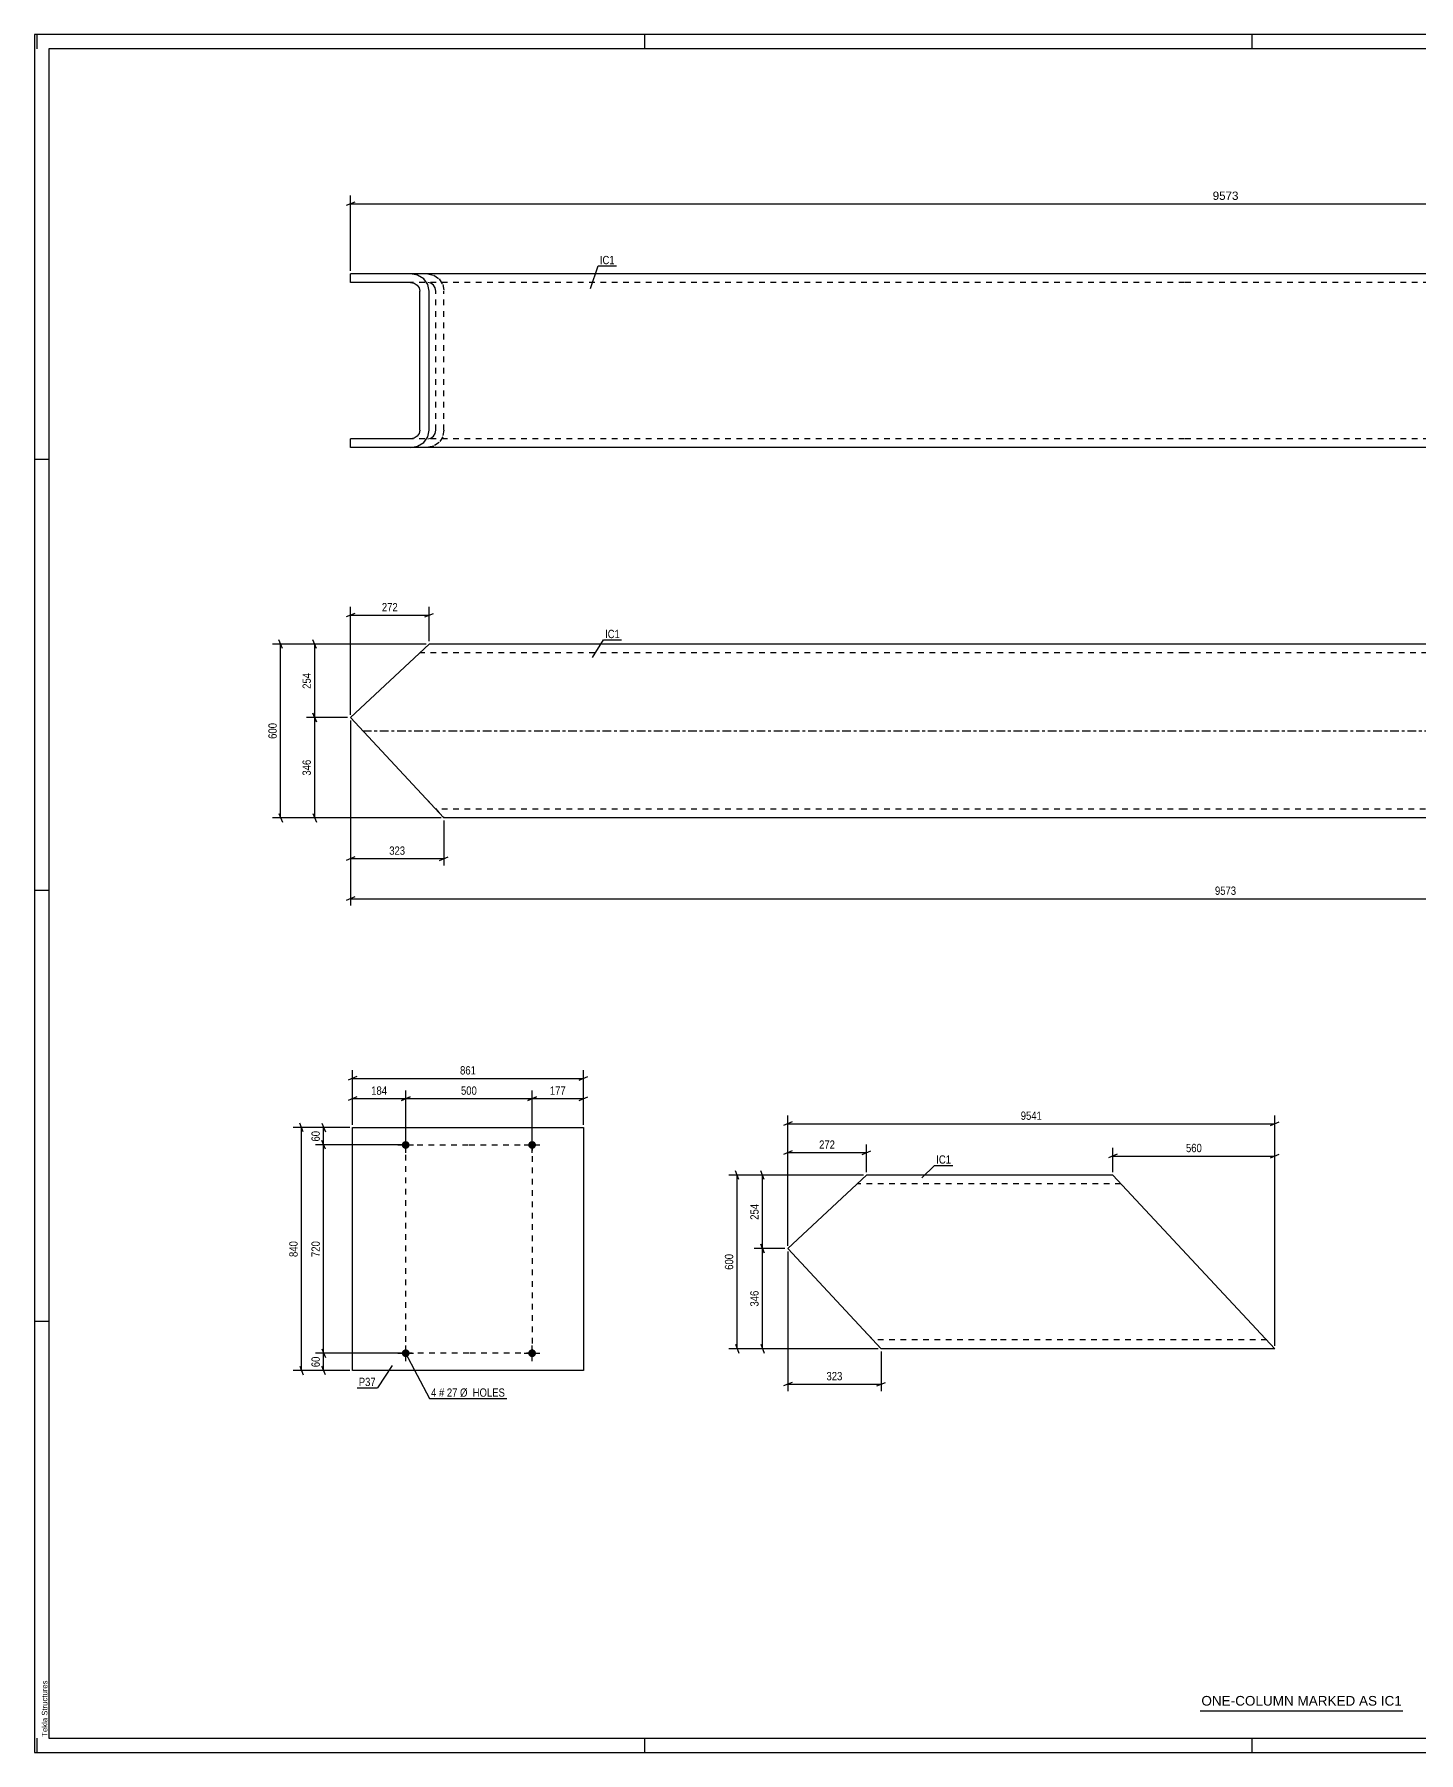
# Model space of a CAD drawing. Header units: millimetres. Extents: x 0 to 841, y 0 to 594.
# Drawn here: x 0 to 478, y 0 to 594 of the extents above; entities that cross this region are included whole.
import ezdxf

# ---------------------------------------------------------------- set-up
doc = ezdxf.new("R2010")
doc.units = ezdxf.units.MM
doc.linetypes.add('DXK_LINE_DOT2', pattern=[3.9198, 1.9599, -1.9599])
doc.linetypes.add('DXK_LINE_DOT3', pattern=[5.9187, 2.979, -0.9799, 0.9799, -0.9799])
doc.styles.add('Arial', font='ARIAL.TTF', dxfattribs={"height": 0.2})
doc.styles.add('Arial Narrow', font='ARIALN.TTF', dxfattribs={"height": 0.2})

# ---------------------------------------------------------------- blocks, each defined once
blk = doc.blocks.new('Unknown-727412325-1129')
at = {"color": 5, "linetype": 'Continuous'}
for p, q in [((841, 594), (0, 594)), ((0, 594), (0, 0)), ((1, 589), (1, 594)), ((211, 589), (211, 594)), ((421, 589), (421, 594)), ((836, 589), (5, 589)), ((5, 589), (5, 5)), ((5, 447), (0, 447)), ((5, 298), (0, 298)), ((5, 149), (0, 149)), ((0, 0), (841, 0)), ((1, 0), (1, 5)), ((5, 5), (836, 5)), ((211, 0), (211, 5)), ((421, 0), (421, 5))]:
    blk.add_line(p, q, dxfattribs=at)
at = {"color": 174, "linetype": 'Continuous', "style": 'Arial'}
blk.add_text('Tekla Structures', height=1.9102, rotation=90, dxfattribs=at).set_placement((4.5, 5.5))
blk = doc.blocks.new('Part-727412325-3286 - 3285')
at = {"color": 2, "linetype": 'Continuous'}
for p, q in [((110, 132.08), (110, 216.08)), ((110, 216.08), (150.16, 216.08)), ((150.26, 216.08), (189.79, 216.08)), ((189.79, 216.08), (189.79, 132.08)), ((150.16, 132.08), (110, 132.08)), ((189.79, 132.08), (150.26, 132.08))]:
    blk.add_line(p, q, dxfattribs=at)
blk = doc.blocks.new('Bolt-727412325-3287 - 3285')
at = {"linetype": 'Continuous'}
for points in [[(128.36, 211.43, -1), (128.36, 208.73, -1)], [(172.06, 211.43, -1), (172.06, 208.73, -1)]]:
    blk.add_hatch(color=1, dxfattribs=at).paths.add_polyline_path(points)
at = {"color": 1, "linetype": 'Continuous'}
for p, q in [((125.66, 210.08), (131.06, 210.08)), ((128.36, 207.38), (128.36, 212.78)), ((169.36, 210.08), (174.76, 210.08)), ((172.06, 207.38), (172.06, 212.78))]:
    blk.add_line(p, q, dxfattribs=at)
blk = doc.blocks.new('Bolt-727412325-3288 - 3285')
at = {"linetype": 'Continuous'}
for points in [[(128.36, 139.43, -1), (128.36, 136.73, -1)], [(172.06, 139.43, -1), (172.06, 136.73, -1)]]:
    blk.add_hatch(color=1, dxfattribs=at).paths.add_polyline_path(points)
at = {"color": 1, "linetype": 'Continuous'}
for p, q in [((125.66, 138.08), (131.06, 138.08)), ((128.36, 135.38), (128.36, 140.78)), ((169.36, 138.08), (174.76, 138.08)), ((172.06, 135.38), (172.06, 140.78))]:
    blk.add_line(p, q, dxfattribs=at)
blk = doc.blocks.new('Part-727412325-1881 - 1874')
at = {"color": 2, "linetype": 'Continuous'}
for p, q in [((109.26, 357.8), (136.46, 383.2)), ((397.57, 383.2), (136.46, 383.2)), ((655.03, 383.2), (397.67, 383.2)), ((141.57, 323.2), (109.26, 357.8)), ((397.57, 323.2), (141.57, 323.2)), ((711.06, 323.2), (397.67, 323.2))]:
    blk.add_line(p, q, dxfattribs=at)
at = {"color": 7, "linetype": 'DXK_LINE_DOT2'}
for p, q in [((397.57, 380.2), (133.25, 380.2)), ((657.83, 380.2), (397.67, 380.2)), ((711.06, 323.2), (655.03, 383.2)), ((135.96, 329.2), (141.57, 323.2)), ((397.57, 326.2), (138.76, 326.2)), ((708.26, 326.2), (397.67, 326.2))]:
    blk.add_line(p, q, dxfattribs=at)
at = {"color": 7, "linetype": 'DXK_LINE_DOT3'}
for p, q in [((113.55, 353.2), (397.57, 353.2)), ((397.67, 353.2), (683.05, 353.2))]:
    blk.add_line(p, q, dxfattribs=at)
blk = doc.blocks.new('Part-727412325-3295 - 3294')
at = {"color": 2, "linetype": 'Continuous'}
for p, q in [((260.4, 174.25), (287.6, 199.65)), ((332.71, 199.65), (287.6, 199.65)), ((372.81, 199.65), (332.81, 199.65)), ((428.84, 139.65), (372.81, 199.65)), ((292.71, 139.65), (260.4, 174.25)), ((332.71, 139.65), (292.71, 139.65)), ((428.84, 139.65), (332.81, 139.65))]:
    blk.add_line(p, q, dxfattribs=at)
at = {"color": 7, "linetype": 'DXK_LINE_DOT2'}
for p, q in [((332.71, 196.65), (284.39, 196.65)), ((375.61, 196.65), (332.81, 196.65)), ((292.71, 139.65), (287.11, 145.65)), ((332.71, 142.65), (289.91, 142.65)), ((426.04, 142.65), (332.81, 142.65))]:
    blk.add_line(p, q, dxfattribs=at)
blk = doc.blocks.new('Part-727412325-1858 - 1851')
at = {"color": 2, "linetype": 'Continuous'}
for p, q in [((109.26, 508.21), (109.26, 511.21)), ((397.57, 511.21), (109.26, 511.21)), ((132.49, 510.75), (130.03, 511.21)), ((653.67, 511.21), (397.67, 511.21)), ((130.03, 508.21), (109.26, 508.21)), ((130.03, 508.21), (131.26, 507.98)), ((131.26, 507.98), (132.31, 507.33)), ((132.31, 507.33), (133, 506.35)), ((134.58, 509.45), (132.49, 510.75)), ((133, 506.35), (133.25, 505.21)), ((133.25, 457.21), (133.25, 505.21)), ((135.97, 507.5), (134.58, 509.45)), ((136.46, 505.21), (135.97, 507.5)), ((136.46, 457.21), (136.46, 505.21)), ((109.26, 451.21), (109.26, 454.21)), ((130.03, 454.21), (109.26, 454.21)), ((131.26, 454.43), (130.03, 454.21)), ((130.03, 451.21), (132.49, 451.66)), ((132.31, 455.09), (131.26, 454.43)), ((133, 456.06), (132.31, 455.09)), ((132.49, 451.66), (134.58, 452.96)), ((133.25, 457.21), (133, 456.06)), ((134.58, 452.96), (135.97, 454.91)), ((135.97, 454.91), (136.46, 457.21)), ((397.57, 451.21), (109.26, 451.21)), ((653.67, 451.21), (397.67, 451.21))]:
    blk.add_line(p, q, dxfattribs=at)
at = {"color": 7, "linetype": 'DXK_LINE_DOT2'}
for p, q in [((397.57, 511.21), (130.03, 511.21)), ((135.96, 511.21), (138.11, 510.75)), ((705.46, 511.21), (397.67, 511.21)), ((660.63, 511.21), (658.49, 510.75)), ((707.6, 510.75), (705.46, 511.21)), ((397.57, 508.21), (130.03, 508.21)), ((137.03, 507.98), (135.96, 508.21)), ((137.94, 507.33), (137.03, 507.98)), ((138.55, 506.35), (137.94, 507.33)), ((138.11, 510.75), (139.92, 509.45)), ((138.76, 505.21), (138.55, 506.35)), ((138.76, 457.21), (138.76, 505.21)), ((139.92, 509.45), (141.14, 507.5)), ((141.14, 507.5), (141.57, 505.21)), ((141.57, 457.21), (141.57, 505.21)), ((705.46, 508.21), (397.67, 508.21)), ((655.03, 505.21), (655.46, 507.5)), ((655.03, 457.21), (655.03, 505.21)), ((655.46, 507.5), (655.49, 507.56)), ((655.49, 507.56), (656.67, 509.45)), ((658.49, 510.75), (656.67, 509.45)), ((657.83, 505.21), (658.05, 506.35)), ((657.83, 457.21), (657.83, 505.21)), ((658.05, 506.35), (658.65, 507.33)), ((658.65, 507.33), (659.56, 507.98)), ((659.56, 507.98), (660.63, 508.21)), ((705.46, 508.21), (706.53, 507.98)), ((706.53, 507.98), (707.44, 507.33)), ((707.44, 507.33), (708.05, 506.35)), ((709.42, 509.45), (707.6, 510.75)), ((708.05, 506.35), (708.26, 505.21)), ((708.26, 457.21), (708.26, 505.21)), ((710.64, 507.5), (709.42, 509.45)), ((711.06, 505.21), (710.64, 507.5)), ((711.06, 457.21), (711.06, 505.21)), ((397.57, 454.21), (130.03, 454.21)), ((135.96, 454.21), (137.03, 454.43)), ((138.11, 451.66), (135.96, 451.21)), ((137.03, 454.43), (137.94, 455.09)), ((137.94, 455.09), (138.55, 456.06)), ((139.92, 452.96), (138.11, 451.66)), ((138.55, 456.06), (138.76, 457.21)), ((141.14, 454.91), (139.92, 452.96)), ((141.57, 457.21), (141.14, 454.91)), ((705.46, 454.21), (397.67, 454.21)), ((655.03, 457.21), (655.46, 454.91)), ((655.46, 454.91), (656.67, 452.96)), ((656.67, 452.96), (658.49, 451.66)), ((658.05, 456.06), (657.83, 457.21)), ((658.65, 455.09), (658.05, 456.06)), ((658.49, 451.66), (660.63, 451.21)), ((659.56, 454.43), (658.65, 455.09)), ((660.63, 454.21), (659.56, 454.43)), ((706.53, 454.43), (705.46, 454.21)), ((705.46, 451.21), (707.6, 451.66)), ((707.44, 455.09), (706.53, 454.43)), ((708.05, 456.06), (707.44, 455.09)), ((707.6, 451.66), (709.42, 452.96)), ((708.26, 457.21), (708.05, 456.06)), ((709.42, 452.96), (710.64, 454.91)), ((710.64, 454.91), (711.06, 457.21)), ((705.46, 451.21), (653.67, 451.21))]:
    blk.add_line(p, q, dxfattribs=at)
blk = doc.blocks.new('Rectangle-727412325-3836 - 3285')
at = {"color": 1, "linetype": 'DXK_LINE_DOT2'}
for p, q in [((128.36, 210.08), (150.16, 210.08)), ((128.36, 138.08), (128.36, 210.08)), ((150.26, 210.08), (172.06, 210.08)), ((172.06, 210.08), (172.06, 138.08)), ((150.16, 138.08), (128.36, 138.08)), ((172.06, 138.08), (150.26, 138.08))]:
    blk.add_line(p, q, dxfattribs=at)
blk = doc.blocks.new('StraightDimension-727412325-3858 - 3285')
at = {"color": 7, "linetype": 'Continuous'}
for p, q in [((111.5, 226.68), (108.5, 225.48)), ((110, 217.08), (110, 228.93)), ((110, 226.08), (128.36, 226.08)), ((126.86, 225.48), (129.86, 226.68)), ((128.36, 211.08), (128.36, 228.93))]:
    blk.add_line(p, q, dxfattribs=at)
at = {"color": 0}
blk.add_wipeout([(122.52, 226.83), (122.52, 231.03), (115.84, 231.03), (115.84, 226.83)], dxfattribs=at)
at = {"color": 3, "style": 'Arial Narrow'}
blk.add_text('184', height=2.863, dxfattribs=at).set_placement((116.44, 227.43))
blk = doc.blocks.new('StraightDimension-727412325-3857 - 3285')
at = {"color": 7, "linetype": 'Continuous'}
for p, q in [((129.86, 226.68), (126.86, 225.48)), ((128.36, 211.08), (128.36, 228.93)), ((128.36, 226.08), (172.06, 226.08)), ((170.56, 225.48), (173.56, 226.68)), ((172.06, 211.08), (172.06, 228.93))]:
    blk.add_line(p, q, dxfattribs=at)
at = {"color": 0}
blk.add_wipeout([(153.56, 226.83), (153.56, 231.03), (146.87, 231.03), (146.87, 226.83)], dxfattribs=at)
at = {"color": 3, "style": 'Arial Narrow'}
blk.add_text('500', height=2.863, dxfattribs=at).set_placement((147.47, 227.43))
blk = doc.blocks.new('StraightDimension-727412325-3856 - 3285')
at = {"color": 7, "linetype": 'Continuous'}
for p, q in [((173.56, 226.68), (170.56, 225.48)), ((172.06, 211.08), (172.06, 228.93)), ((172.06, 226.08), (189.79, 226.08)), ((188.29, 225.48), (191.29, 226.68)), ((189.79, 217.08), (189.79, 228.93))]:
    blk.add_line(p, q, dxfattribs=at)
at = {"color": 0}
blk.add_wipeout([(184.27, 226.83), (184.27, 231.03), (177.58, 231.03), (177.58, 226.83)], dxfattribs=at)
at = {"color": 3, "style": 'Arial Narrow'}
blk.add_text('177', height=2.863, dxfattribs=at).set_placement((178.18, 227.43))
blk = doc.blocks.new('StraightDimension-727412325-3991 - 3285')
at = {"color": 7, "linetype": 'Continuous'}
for p, q in [((109, 216.08), (97.15, 216.08)), ((99.4, 217.58), (100.6, 214.58)), ((100, 210.08), (100, 216.08)), ((127.36, 210.08), (97.15, 210.08)), ((100.6, 208.58), (99.4, 211.58))]:
    blk.add_line(p, q, dxfattribs=at)
at = {"color": 0}
blk.add_wipeout([(99.25, 215.51), (95.05, 215.51), (95.05, 210.65), (99.25, 210.65)], dxfattribs=at)
at = {"color": 3, "style": 'Arial Narrow'}
blk.add_text('60', height=2.863, rotation=90.00021, dxfattribs=at).set_placement((98.65, 211.25))
blk = doc.blocks.new('StraightDimension-727412325-3992 - 3285')
at = {"color": 7, "linetype": 'Continuous'}
for p, q in [((127.36, 210.08), (97.15, 210.08)), ((100.6, 208.58), (99.4, 211.58)), ((100, 138.08), (100, 210.08)), ((127.36, 138.08), (97.15, 138.08)), ((99.4, 139.58), (100.6, 136.58))]:
    blk.add_line(p, q, dxfattribs=at)
at = {"color": 0}
blk.add_wipeout([(99.25, 177.42), (95.05, 177.42), (95.05, 170.74), (99.25, 170.74)], dxfattribs=at)
at = {"color": 3, "style": 'Arial Narrow'}
blk.add_text('720', height=2.863, rotation=90.00021, dxfattribs=at).set_placement((98.65, 171.34))
blk = doc.blocks.new('StraightDimension-727412325-3993 - 3285')
at = {"color": 7, "linetype": 'Continuous'}
for p, q in [((127.36, 138.08), (97.15, 138.08)), ((99.4, 139.58), (100.6, 136.58)), ((100, 132.08), (100, 138.08)), ((109, 132.08), (97.15, 132.08)), ((100.6, 130.58), (99.4, 133.58))]:
    blk.add_line(p, q, dxfattribs=at)
at = {"color": 0}
blk.add_wipeout([(99.25, 137.51), (95.05, 137.51), (95.05, 132.65), (99.25, 132.65)], dxfattribs=at)
at = {"color": 3, "style": 'Arial Narrow'}
blk.add_text('60', height=2.863, rotation=90.00021, dxfattribs=at).set_placement((98.65, 133.25))
blk = doc.blocks.new('StraightDimension-727412325-4034 - 3285')
at = {"color": 7, "linetype": 'Continuous'}
for p, q in [((109, 216.08), (89.49, 216.08)), ((92.94, 214.58), (91.74, 217.58)), ((92.34, 132.08), (92.34, 216.08)), ((109, 132.08), (89.49, 132.08)), ((91.74, 133.58), (92.94, 130.58))]:
    blk.add_line(p, q, dxfattribs=at)
at = {"color": 0}
blk.add_wipeout([(91.59, 177.42), (87.39, 177.42), (87.39, 170.74), (91.59, 170.74)], dxfattribs=at)
at = {"color": 3, "style": 'Arial Narrow'}
blk.add_text('840', height=2.863, rotation=90.00021, dxfattribs=at).set_placement((90.99, 171.34))
blk = doc.blocks.new('StraightDimension-727412325-4045 - 3285')
at = {"color": 7, "linetype": 'Continuous'}
for p, q in [((111.5, 233.68), (108.5, 232.48)), ((110, 217.08), (110, 235.93)), ((110, 233.08), (189.79, 233.08)), ((188.29, 232.48), (191.29, 233.68)), ((189.79, 217.08), (189.79, 235.93))]:
    blk.add_line(p, q, dxfattribs=at)
at = {"color": 0}
blk.add_wipeout([(153.24, 233.83), (153.24, 238.03), (146.55, 238.03), (146.55, 233.83)], dxfattribs=at)
at = {"color": 3, "style": 'Arial Narrow'}
blk.add_text('861', height=2.863, dxfattribs=at).set_placement((147.15, 234.43))
blk = doc.blocks.new('StraightDimension-727412325-3098 - 1874')
at = {"color": 7, "linetype": 'Continuous'}
for p, q in [((108.26, 357.8), (94.06, 357.8)), ((97.51, 356.3), (96.31, 359.3)), ((96.91, 323.2), (96.91, 357.8)), ((140.57, 323.2), (94.06, 323.2)), ((96.31, 324.7), (97.51, 321.7))]:
    blk.add_line(p, q, dxfattribs=at)
at = {"color": 0}
blk.add_wipeout([(96.16, 343.84), (91.96, 343.84), (91.96, 337.16), (96.16, 337.16)], dxfattribs=at)
at = {"color": 3, "style": 'Arial Narrow'}
blk.add_text('346', height=2.863, rotation=90.00021, dxfattribs=at).set_placement((95.56, 337.76))
blk = doc.blocks.new('StraightDimension-727412325-3050 - 1874')
at = {"color": 7, "linetype": 'Continuous'}
for p, q in [((109.26, 356.8), (109.26, 292.8)), ((714.25, 322.45), (714.25, 292.8)), ((110.76, 295.8), (107.76, 294.6)), ((109.26, 295.2), (714.25, 295.2)), ((712.75, 294.6), (715.75, 295.8))]:
    blk.add_line(p, q, dxfattribs=at)
at = {"color": 0}
blk.add_wipeout([(416.01, 295.95), (416.01, 300.15), (407.5, 300.15), (407.5, 295.95)], dxfattribs=at)
at = {"color": 3, "style": 'Arial Narrow'}
blk.add_text('9573', height=2.863, dxfattribs=at).set_placement((408.1, 296.55))
blk = doc.blocks.new('StraightDimension-727412325-3097 - 1874')
at = {"color": 7, "linetype": 'Continuous'}
for p, q in [((135.46, 383.2), (94.06, 383.2)), ((97.51, 381.7), (96.31, 384.7)), ((96.91, 357.8), (96.91, 383.2)), ((108.26, 357.8), (94.06, 357.8)), ((96.31, 359.3), (97.51, 356.3))]:
    blk.add_line(p, q, dxfattribs=at)
at = {"color": 0}
blk.add_wipeout([(96.16, 373.84), (91.96, 373.84), (91.96, 367.16), (96.16, 367.16)], dxfattribs=at)
at = {"color": 3, "style": 'Arial Narrow'}
blk.add_text('254', height=2.863, rotation=90.00021, dxfattribs=at).set_placement((95.56, 367.76))
blk = doc.blocks.new('StraightDimension-727412325-3134 - 1874')
at = {"color": 7, "linetype": 'Continuous'}
for p, q in [((110.76, 393.8), (107.76, 392.6)), ((109.26, 358.8), (109.26, 396.05)), ((109.26, 393.2), (136.46, 393.2)), ((134.96, 392.6), (137.96, 393.8)), ((136.46, 384.2), (136.46, 396.05))]:
    blk.add_line(p, q, dxfattribs=at)
at = {"color": 0}
blk.add_wipeout([(126.2, 393.95), (126.2, 398.15), (119.52, 398.15), (119.52, 393.95)], dxfattribs=at)
at = {"color": 3, "style": 'Arial Narrow'}
blk.add_text('272', height=2.863, dxfattribs=at).set_placement((120.12, 394.55))
blk = doc.blocks.new('StraightDimension-727412325-3160 - 1874')
at = {"color": 7, "linetype": 'Continuous'}
for p, q in [((109.26, 356.8), (109.26, 306.65)), ((141.57, 322.2), (141.57, 306.65)), ((110.76, 309.65), (107.76, 308.45)), ((109.26, 309.05), (141.57, 309.05)), ((140.07, 308.45), (143.07, 309.65))]:
    blk.add_line(p, q, dxfattribs=at)
at = {"color": 0}
blk.add_wipeout([(128.75, 309.8), (128.75, 314), (122.07, 314), (122.07, 309.8)], dxfattribs=at)
at = {"color": 3, "style": 'Arial Narrow'}
blk.add_text('323', height=2.863, dxfattribs=at).set_placement((122.67, 310.4))
blk = doc.blocks.new('StraightDimension-727412325-3182 - 1874')
at = {"color": 7, "linetype": 'Continuous'}
for p, q in [((135.46, 383.2), (82.27, 383.2)), ((85.72, 381.7), (84.52, 384.7)), ((85.12, 323.2), (85.12, 383.2)), ((140.57, 323.2), (82.27, 323.2)), ((84.52, 324.7), (85.72, 321.7))]:
    blk.add_line(p, q, dxfattribs=at)
at = {"color": 0}
blk.add_wipeout([(84.37, 356.55), (80.17, 356.55), (80.17, 349.86), (84.37, 349.86)], dxfattribs=at)
at = {"color": 3, "style": 'Arial Narrow'}
blk.add_text('600', height=2.863, rotation=90.00021, dxfattribs=at).set_placement((83.77, 350.46))
blk = doc.blocks.new('StraightDimension-727412325-3746 - 3294')
at = {"color": 7, "linetype": 'Continuous'}
for p, q in [((260.4, 175.25), (260.4, 220.27)), ((428.84, 140.65), (428.84, 220.27)), ((261.9, 218.02), (258.9, 216.82)), ((260.4, 217.42), (428.84, 217.42)), ((427.34, 216.82), (430.34, 218.02))]:
    blk.add_line(p, q, dxfattribs=at)
at = {"color": 0}
blk.add_wipeout([(348.88, 218.17), (348.88, 222.37), (340.36, 222.37), (340.36, 218.17)], dxfattribs=at)
at = {"color": 3, "style": 'Arial Narrow'}
blk.add_text('9541', height=2.863, dxfattribs=at).set_placement((340.96, 218.77))
blk = doc.blocks.new('StraightDimension-727412325-3351 - 3294')
at = {"color": 7, "linetype": 'Continuous'}
for p, q in [((259.4, 174.25), (248.83, 174.25)), ((252.28, 172.75), (251.08, 175.75)), ((251.68, 139.65), (251.68, 174.25)), ((291.71, 139.65), (248.83, 139.65)), ((251.08, 141.15), (252.28, 138.15))]:
    blk.add_line(p, q, dxfattribs=at)
at = {"color": 0}
blk.add_wipeout([(250.93, 160.3), (246.73, 160.3), (246.73, 153.61), (250.93, 153.61)], dxfattribs=at)
at = {"color": 3, "style": 'Arial Narrow'}
blk.add_text('346', height=2.863, rotation=90.00021, dxfattribs=at).set_placement((250.33, 154.21))
blk = doc.blocks.new('StraightDimension-727412325-3799 - 3294')
at = {"color": 7, "linetype": 'Continuous'}
for p, q in [((286.6, 199.65), (240.07, 199.65)), ((243.52, 198.15), (242.32, 201.15)), ((242.92, 139.65), (242.92, 199.65)), ((291.71, 139.65), (240.07, 139.65)), ((242.32, 141.15), (243.52, 138.15))]:
    blk.add_line(p, q, dxfattribs=at)
at = {"color": 0}
blk.add_wipeout([(242.17, 173), (237.97, 173), (237.97, 166.31), (242.17, 166.31)], dxfattribs=at)
at = {"color": 3, "style": 'Arial Narrow'}
blk.add_text('600', height=2.863, rotation=90.00021, dxfattribs=at).set_placement((241.57, 166.91))
blk = doc.blocks.new('StraightDimension-727412325-3346 - 3294')
at = {"color": 7, "linetype": 'Continuous'}
for p, q in [((260.4, 173.25), (260.4, 124.97)), ((292.71, 138.65), (292.71, 124.97)), ((261.9, 127.97), (258.9, 126.77)), ((260.4, 127.37), (292.71, 127.37)), ((291.21, 126.77), (294.21, 127.97))]:
    blk.add_line(p, q, dxfattribs=at)
at = {"color": 0}
blk.add_wipeout([(279.9, 128.12), (279.9, 132.32), (273.21, 132.32), (273.21, 128.12)], dxfattribs=at)
at = {"color": 3, "style": 'Arial Narrow'}
blk.add_text('323', height=2.863, dxfattribs=at).set_placement((273.81, 128.72))
blk = doc.blocks.new('StraightDimension-727412325-3338 - 3294')
at = {"color": 7, "linetype": 'Continuous'}
for p, q in [((372.81, 200.65), (372.81, 209.09)), ((428.84, 140.65), (428.84, 209.09)), ((374.31, 206.84), (371.31, 205.64)), ((372.81, 206.24), (428.84, 206.24)), ((427.34, 205.64), (430.34, 206.84))]:
    blk.add_line(p, q, dxfattribs=at)
at = {"color": 0}
blk.add_wipeout([(404.17, 206.99), (404.17, 211.19), (397.48, 211.19), (397.48, 206.99)], dxfattribs=at)
at = {"color": 3, "style": 'Arial Narrow'}
blk.add_text('560', height=2.863, dxfattribs=at).set_placement((398.08, 207.59))
blk = doc.blocks.new('StraightDimension-727412325-3350 - 3294')
at = {"color": 7, "linetype": 'Continuous'}
for p, q in [((286.6, 199.65), (248.83, 199.65)), ((252.28, 198.15), (251.08, 201.15)), ((251.68, 174.25), (251.68, 199.65)), ((259.4, 174.25), (248.83, 174.25)), ((251.08, 175.75), (252.28, 172.75))]:
    blk.add_line(p, q, dxfattribs=at)
at = {"color": 0}
blk.add_wipeout([(250.93, 190.3), (246.73, 190.3), (246.73, 183.61), (250.93, 183.61)], dxfattribs=at)
at = {"color": 3, "style": 'Arial Narrow'}
blk.add_text('254', height=2.863, rotation=90.00021, dxfattribs=at).set_placement((250.33, 184.21))
blk = doc.blocks.new('StraightDimension-727412325-3342 - 3294')
at = {"color": 7, "linetype": 'Continuous'}
for p, q in [((261.9, 208.02), (258.9, 206.82)), ((260.4, 175.25), (260.4, 210.27)), ((286.1, 206.82), (289.1, 208.02)), ((287.6, 200.65), (287.6, 210.27)), ((260.4, 207.42), (287.6, 207.42))]:
    blk.add_line(p, q, dxfattribs=at)
at = {"color": 0}
blk.add_wipeout([(277.34, 208.17), (277.34, 212.37), (270.66, 212.37), (270.66, 208.17)], dxfattribs=at)
at = {"color": 3, "style": 'Arial Narrow'}
blk.add_text('272', height=2.863, dxfattribs=at).set_placement((271.26, 208.77))
blk = doc.blocks.new('StraightDimension-727412325-5812 - 1851')
at = {"color": 7, "linetype": 'Continuous'}
for p, q in [((110.76, 536.03), (107.76, 534.83)), ((109.26, 512.21), (109.26, 538.28)), ((109.26, 535.43), (714.25, 535.43)), ((712.75, 534.83), (715.75, 536.03)), ((714.25, 524.21), (714.25, 538.28))]:
    blk.add_line(p, q, dxfattribs=at)
at = {"color": 0}
blk.add_wipeout([(416.8, 536.18), (416.8, 540.38), (406.71, 540.38), (406.71, 536.18)], dxfattribs=at)
at = {"color": 3, "style": 'Arial'}
blk.add_text('9573', height=2.865, dxfattribs=at).set_placement((407.31, 536.78))
blk = doc.blocks.new('Mark-727412325-3367 - 3285')
at = {"color": 0}
blk.add_wipeout([(117.98, 126.73), (117.98, 129.73), (112.13, 129.73), (112.13, 126.73)], dxfattribs=at)
blk.add_wipeout([(117.98, 126.73), (117.98, 129.73), (112.13, 129.73), (112.13, 126.73)], dxfattribs=at)
at = {"color": 30, "linetype": 'Continuous'}
for p in [(123.69, 133.8), (111.53, 126.13)]:
    blk.add_line(p, (118.58, 126.13), dxfattribs=at)
at = {"color": 3, "style": 'Arial Narrow'}
blk.add_text('P37', height=2.863, dxfattribs=at).set_placement((112.13, 126.73))
blk = doc.blocks.new('MarkSet-727412325-3816 - 3285')
at = {"color": 0}
blk.add_wipeout([(138.96, 123.04), (138.96, 126.04), (137.13, 126.04), (137.13, 123.04)], dxfattribs=at)
blk.add_wipeout([(138.96, 123.04), (138.96, 126.04), (137.13, 126.04), (137.13, 123.04)], dxfattribs=at)
at = {"color": 7, "linetype": 'Continuous'}
blk.add_line((128.07, 138.61), (136.53, 122.44), dxfattribs=at)
at = {"color": 0}
blk.add_wipeout([(141.68, 123.04), (141.68, 126.04), (139.86, 126.04), (139.86, 123.04)], dxfattribs=at)
blk.add_wipeout([(141.68, 123.04), (141.68, 126.04), (139.86, 126.04), (139.86, 123.04)], dxfattribs=at)
at = {"color": 3, "style": 'Arial Narrow'}
blk.add_text('4', height=2.86, dxfattribs=at).set_placement((137.13, 123.04))
at = {"color": 0}
blk.add_wipeout([(146.24, 123.04), (146.24, 126.04), (142.58, 126.04), (142.58, 123.04)], dxfattribs=at)
blk.add_wipeout([(146.24, 123.04), (146.24, 126.04), (142.58, 126.04), (142.58, 123.04)], dxfattribs=at)
at = {"color": 3, "style": 'Arial Narrow'}
blk.add_text('#', height=2.86, dxfattribs=at).set_placement((139.86, 123.04))
at = {"color": 0}
blk.add_wipeout([(162.67, 123.04), (162.67, 126.04), (147.14, 126.04), (147.14, 123.04)], dxfattribs=at)
blk.add_wipeout([(162.67, 123.04), (162.67, 126.04), (147.14, 126.04), (147.14, 123.04)], dxfattribs=at)
at = {"color": 7, "linetype": 'Continuous'}
blk.add_line((136.53, 122.44), (163.27, 122.44), dxfattribs=at)
at = {"color": 3, "style": 'Arial Narrow'}
for s, p in [('27', (142.58, 123.04)), ('Ø  HOLES', (147.14, 123.04))]:
    blk.add_text(s, height=2.863, dxfattribs=at).set_placement(p)
blk = doc.blocks.new('Unknown-727412325-6552')
at = {"color": 7, "linetype": 'Continuous'}
blk.add_line((403, 14.5), (473, 14.5), dxfattribs=at)
at = {"color": 7, "style": 'Arial'}
blk.add_text('ONE-COLUMN MARKED AS IC1', height=3.3428, dxfattribs=at).set_placement((403.41, 16.25))
blk = doc.blocks.new('Mark-727412325-1877 - 1874')
at = {"color": 0}
blk.add_wipeout([(202.4, 385.29), (202.4, 388.29), (197.28, 388.29), (197.28, 385.29)], dxfattribs=at)
blk.add_wipeout([(202.4, 385.29), (202.4, 388.29), (197.28, 388.29), (197.28, 385.29)], dxfattribs=at)
at = {"color": 30, "linetype": 'Continuous'}
for p, q in [((192.97, 378.59), (196.68, 384.69)), ((196.68, 384.69), (203, 384.69))]:
    blk.add_line(p, q, dxfattribs=at)
at = {"color": 3, "style": 'Arial Narrow'}
blk.add_text('IC1', height=2.863, dxfattribs=at).set_placement((197.28, 385.29))
blk = doc.blocks.new('Mark-727412325-3372 - 3294')
at = {"color": 0}
blk.add_wipeout([(316.88, 203.61), (316.88, 206.61), (311.76, 206.61), (311.76, 203.61)], dxfattribs=at)
blk.add_wipeout([(316.88, 203.61), (316.88, 206.61), (311.76, 206.61), (311.76, 203.61)], dxfattribs=at)
at = {"color": 30, "linetype": 'Continuous'}
for p, q in [((306.77, 198.67), (311.16, 203.01)), ((311.16, 203.01), (317.48, 203.01))]:
    blk.add_line(p, q, dxfattribs=at)
at = {"color": 3, "style": 'Arial Narrow'}
blk.add_text('IC1', height=2.863, dxfattribs=at).set_placement((311.76, 203.61))
blk = doc.blocks.new('Mark-727412325-1854 - 1851')
at = {"color": 0}
blk.add_wipeout([(200.58, 514.55), (200.58, 517.55), (195.47, 517.55), (195.47, 514.55)], dxfattribs=at)
blk.add_wipeout([(200.58, 514.55), (200.58, 517.55), (195.47, 517.55), (195.47, 514.55)], dxfattribs=at)
at = {"color": 30, "linetype": 'Continuous'}
for p, q in [((192.22, 506.2), (194.87, 513.95)), ((194.87, 513.95), (201.18, 513.95))]:
    blk.add_line(p, q, dxfattribs=at)
at = {"color": 3, "style": 'Arial Narrow'}
blk.add_text('IC1', height=2.863, dxfattribs=at).set_placement((195.47, 514.55))

msp = doc.modelspace()

# ---------------------------------------------------------------- block references
for name in ['Unknown-727412325-1129', 'Part-727412325-1858 - 1851', 'Part-727412325-1881 - 1874', 'Part-727412325-3286 - 3285', 'Bolt-727412325-3287 - 3285', 'Rectangle-727412325-3836 - 3285', 'Part-727412325-3295 - 3294', 'Bolt-727412325-3288 - 3285', 'Unknown-727412325-6552']:
    msp.add_blockref(name, (0, 0))

# ---------------------------------------------------------------- next in the draw order: block references
for name in ['StraightDimension-727412325-5812 - 1851', 'Mark-727412325-1877 - 1874', 'StraightDimension-727412325-3098 - 1874', 'StraightDimension-727412325-3858 - 3285', 'StraightDimension-727412325-3746 - 3294']:
    msp.add_blockref(name, (0, 0))

# ---------------------------------------------------------------- next in the draw order: block references
for name in ['Mark-727412325-1854 - 1851', 'StraightDimension-727412325-3050 - 1874', 'StraightDimension-727412325-3857 - 3285', 'StraightDimension-727412325-3338 - 3294', 'Mark-727412325-3372 - 3294', 'StraightDimension-727412325-3351 - 3294']:
    msp.add_blockref(name, (0, 0))

# ---------------------------------------------------------------- next in the draw order: block references
for name in ['StraightDimension-727412325-3097 - 1874', 'StraightDimension-727412325-3856 - 3285', 'StraightDimension-727412325-3991 - 3285', 'StraightDimension-727412325-3799 - 3294']:
    msp.add_blockref(name, (0, 0))

# ---------------------------------------------------------------- next in the draw order: block references
for name in ['StraightDimension-727412325-3134 - 1874', 'StraightDimension-727412325-3992 - 3285', 'StraightDimension-727412325-3346 - 3294']:
    msp.add_blockref(name, (0, 0))

# ---------------------------------------------------------------- next in the draw order: block references
for name in ['StraightDimension-727412325-3160 - 1874', 'StraightDimension-727412325-3350 - 3294', 'StraightDimension-727412325-3993 - 3285']:
    msp.add_blockref(name, (0, 0))

# ---------------------------------------------------------------- next in the draw order: block references
for name in ['StraightDimension-727412325-3182 - 1874', 'StraightDimension-727412325-4034 - 3285', 'StraightDimension-727412325-3342 - 3294', 'MarkSet-727412325-3816 - 3285']:
    msp.add_blockref(name, (0, 0))

# ---------------------------------------------------------------- next in the draw order: block references
for name in ['StraightDimension-727412325-4045 - 3285', 'Mark-727412325-3367 - 3285']:
    msp.add_blockref(name, (0, 0))

doc.saveas('drawing.dxf')
